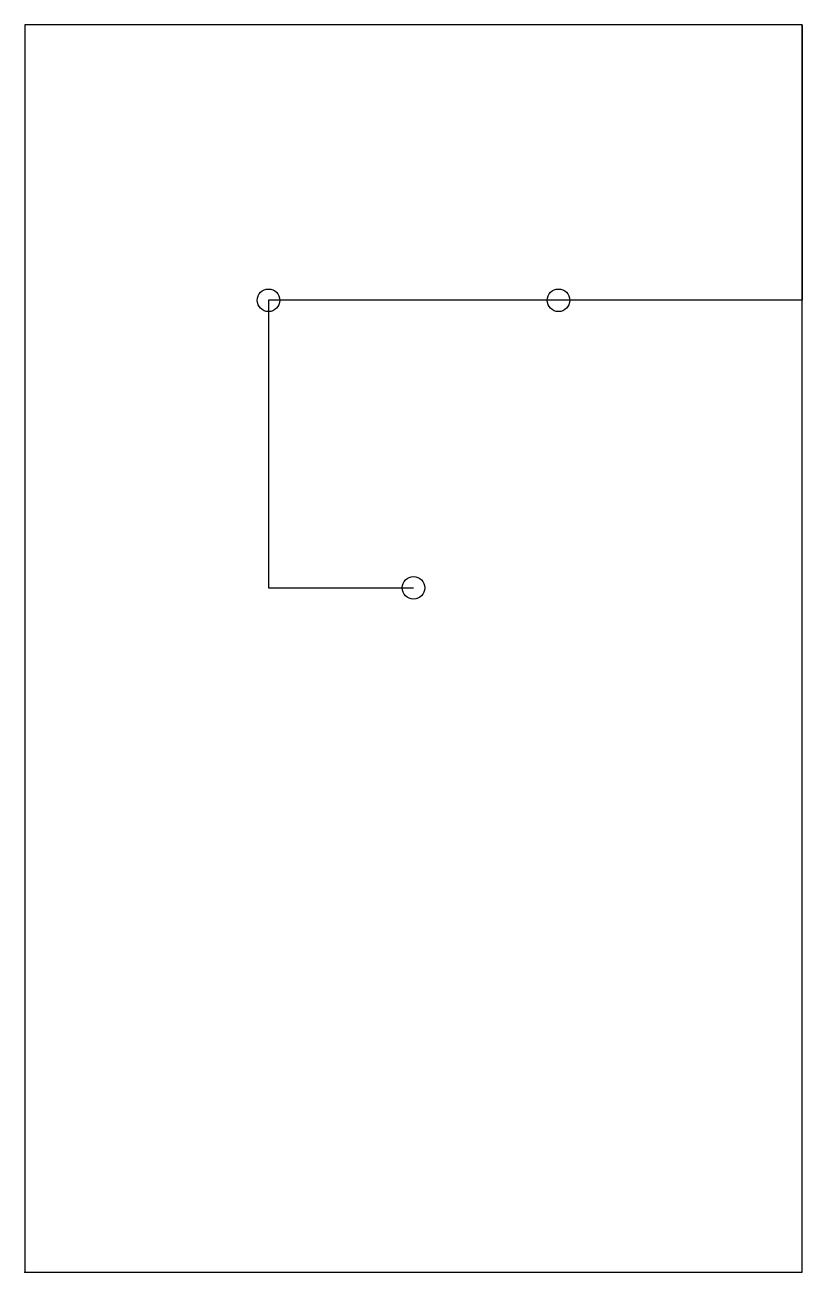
# Model space of a CAD drawing. Header units: centimetres. Extents: x 0 to 12.1, y 0 to 19.4.
import ezdxf

# ---------------------------------------------------------------- set-up
doc = ezdxf.new("R2010")
doc.units = ezdxf.units.CM
doc.header["$MEASUREMENT"] = 0
for name, color, linetype in [('BuildPlateNoBorder v1_Sketch1', 7, 'Continuous'), ('BuildPlateNoBorder v1_Sketch2', 7, 'Continuous'), ('BuildPlateNoBorder v1_Sketch3', 7, 'Continuous'), ('BuildPlateNoBorder v1_Sketch4', 7, 'Continuous'), ('BuildPlateNoBorder v1_Sketch5', 7, 'Continuous')]:
    doc.layers.add(name, color=color, linetype=linetype)

msp = doc.modelspace()

# ---------------------------------------------------------------- linework, layer by layer
at = {"layer": 'BuildPlateNoBorder v1_Sketch1'}
for p, q in [((12.065, 19.3675), (0, 19.3675)), ((0, 19.3675), (0, 0)), ((12.065, 0), (12.065, 19.3675)), ((0, 0), (12.065, 0))]:
    msp.add_line(p, q, dxfattribs=at)
msp.add_point((0, 0), dxfattribs=at)
at = {"layer": 'BuildPlateNoBorder v1_Sketch2'}
for p, q in [((0, 19.3675, 0.2), (0, 0, 0.2)), ((12.065, 19.3675, 0.2), (0, 19.3675, 0.2)), ((12.065, 0, 0.2), (12.065, 19.3675, 0.2)), ((12.065, 19.3675, 0.2), (12.065, 15.0913, 0.2)), ((8.2825, 15.0913, 0.2), (3.7825, 15.0913, 0.2)), ((3.7825, 15.0913, 0.2), (3.7825, 10.6262, 0.2)), ((12.065, 15.0913, 0.2), (8.2825, 15.0913, 0.2)), ((3.7825, 10.6262, 0.2), (6.0325, 10.6262, 0.2)), ((0, 0, 0.2), (12.065, 0, 0.2))]:
    msp.add_line(p, q, dxfattribs=at)
msp.add_point((0, 0, 0.2), dxfattribs=at)
at = {"layer": 'BuildPlateNoBorder v1_Sketch3'}
for p, q in [((0, 19.3675, 0.2), (0, 0, 0.2)), ((12.065, 19.3675, 0.2), (0, 19.3675, 0.2)), ((12.065, 0, 0.2), (12.065, 19.3675, 0.2)), ((12.065, 19.3675, 0.2), (12.065, 15.0913, 0.2)), ((12.065, 15.0913, 0.2), (8.2825, 15.0913, 0.2)), ((0, 0, 0.2), (12.065, 0, 0.2))]:
    msp.add_line(p, q, dxfattribs=at)
msp.add_circle((6.0325, 10.6262, 0.2), 0.175, dxfattribs=at)
msp.add_point((0, 0, 0.2), dxfattribs=at)
at = {"layer": 'BuildPlateNoBorder v1_Sketch4'}
for p, q in [((0, 19.3675, 0.2), (0, 0, 0.2)), ((12.065, 19.3675, 0.2), (0, 19.3675, 0.2)), ((12.065, 0, 0.2), (12.065, 19.3675, 0.2)), ((8.2825, 15.0913, 0.2), (3.7825, 15.0913, 0.2)), ((0, 0, 0.2), (12.065, 0, 0.2))]:
    msp.add_line(p, q, dxfattribs=at)
for centre in [(8.2825, 15.0913, 0.2), (6.0325, 10.6262, 0.2)]:
    msp.add_circle(centre, 0.175, dxfattribs=at)
msp.add_point((0, 0, 0.2), dxfattribs=at)
at = {"layer": 'BuildPlateNoBorder v1_Sketch5'}
for p, q in [((0, 19.3675, 0.2), (0, 0, 0.2)), ((12.065, 19.3675, 0.2), (0, 19.3675, 0.2)), ((12.065, 0, 0.2), (12.065, 19.3675, 0.2)), ((0, 0, 0.2), (12.065, 0, 0.2))]:
    msp.add_line(p, q, dxfattribs=at)
for centre in [(3.7825, 15.0913, 0.2), (8.2825, 15.0913, 0.2), (6.0325, 10.6262, 0.2)]:
    msp.add_circle(centre, 0.175, dxfattribs=at)
msp.add_point((0, 0, 0.2), dxfattribs=at)

doc.saveas('drawing.dxf')
